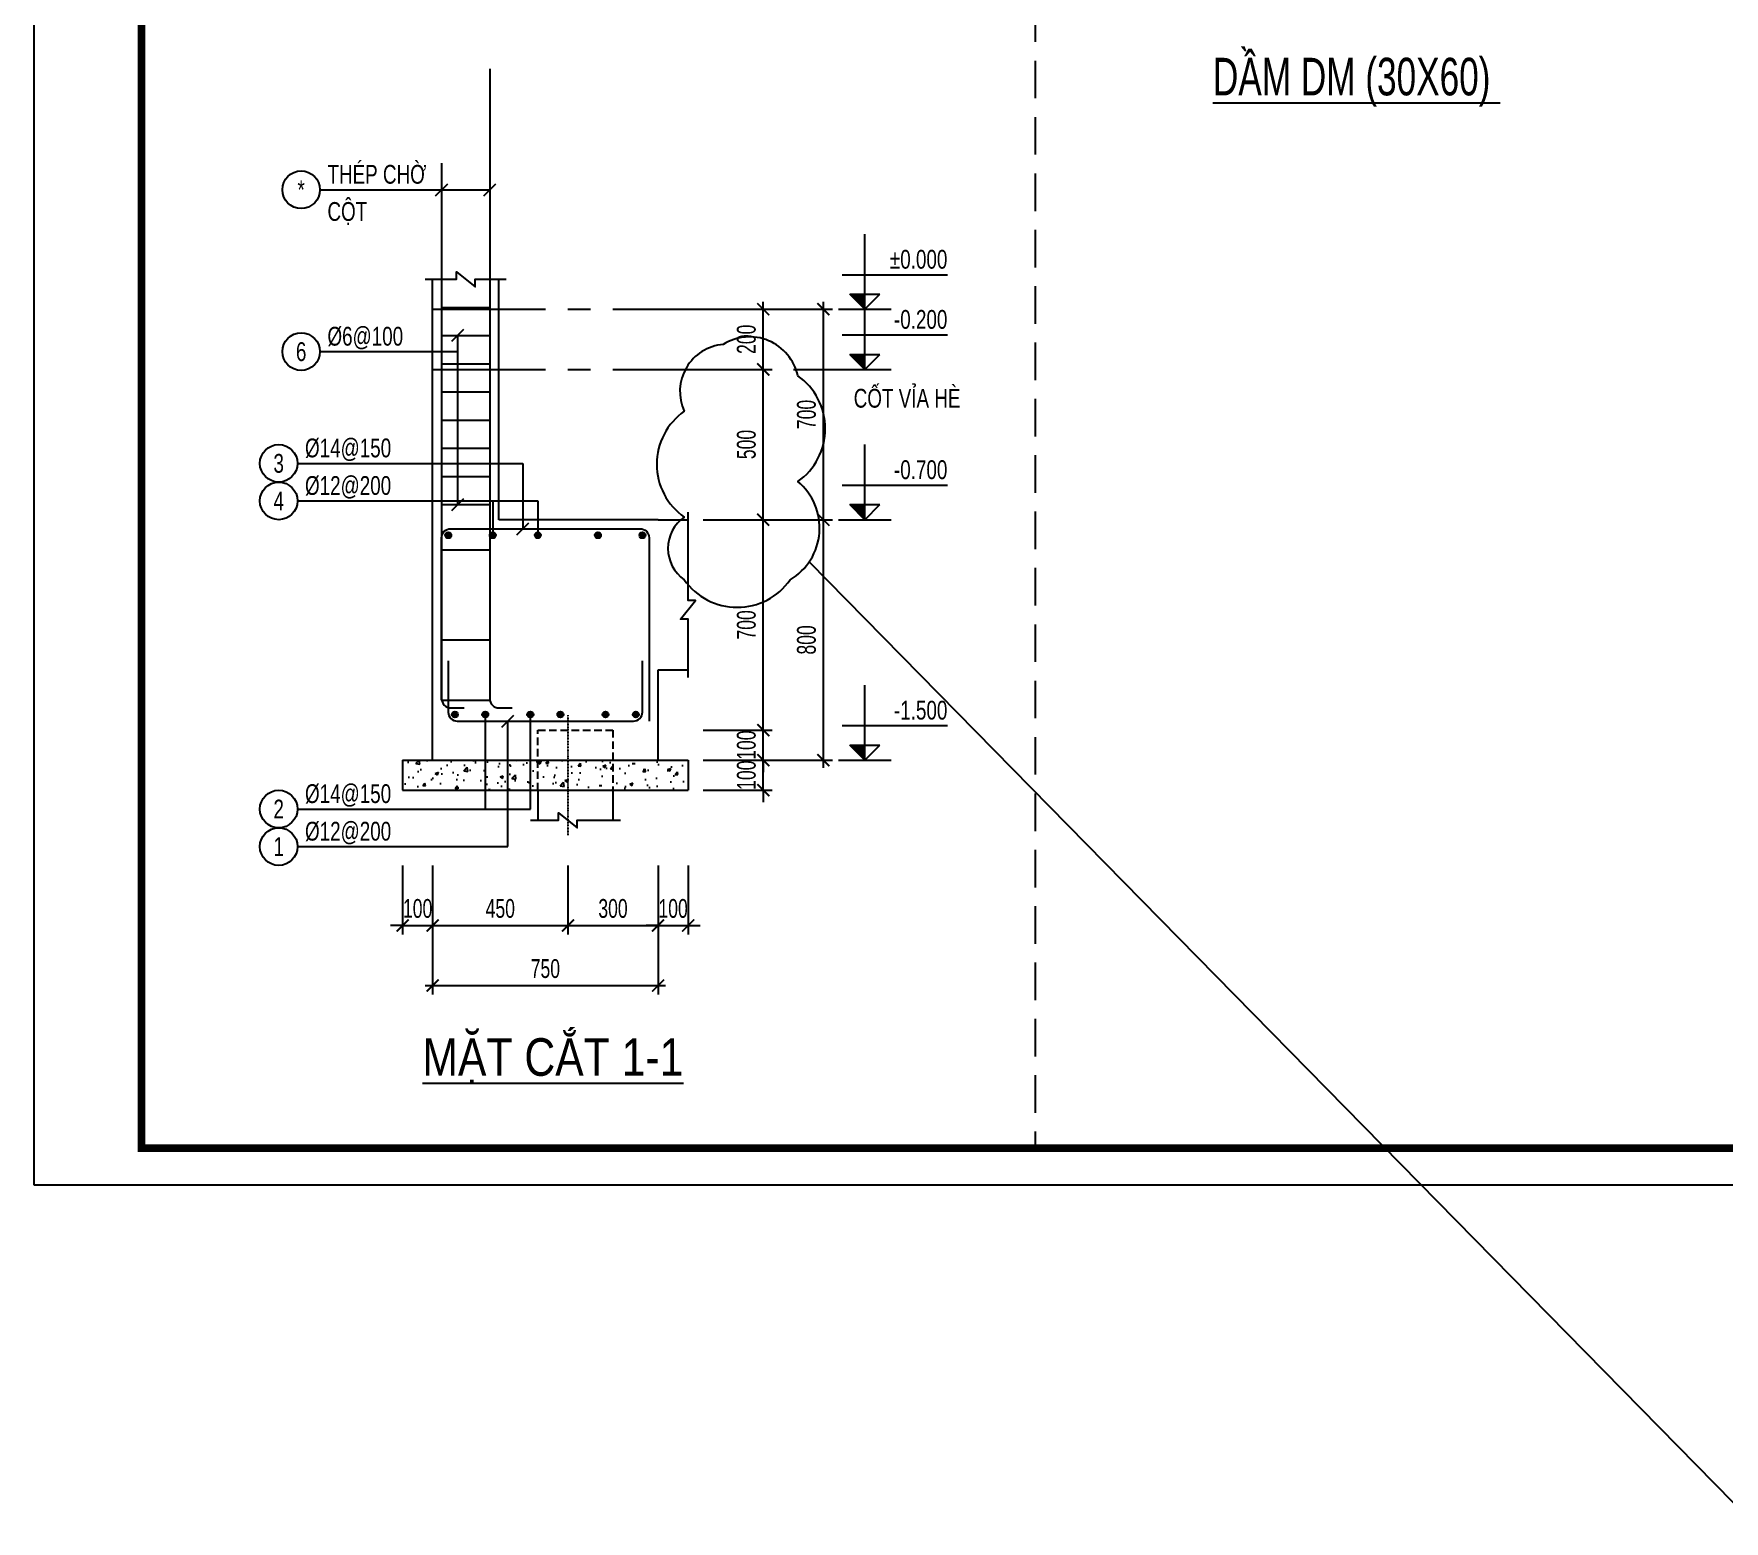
# Model space of a CAD drawing. Header units: millimetres. Extents: x -121190 to 167528, y -50070 to 22631.
# Drawn here: x 110911 to 116535, y 10448 to 15396 of the extents above; entities that cross this region are included whole.
import ezdxf
from ezdxf.enums import TextEntityAlignment as Align

# ---------------------------------------------------------------- set-up
doc = ezdxf.new("R2010")
doc.units = ezdxf.units.MM
doc.header["$MEASUREMENT"] = 0
doc.linetypes.add('CENTER', pattern=[2, 1.25, -0.25, 0.25, -0.25])
doc.linetypes.add('HIDDEN', pattern=[0.375, 0.25, -0.125])
doc.layers.get('DEFPOINTS').update_dxf_attribs({"color": 87})
for name, color, linetype in [('04.HIDDEN', 8, 'HIDDEN'), ('KCS_AXIS', 5, 'CENTER'), ('KCS_AXIS_SUB', 5, 'CENTER'), ('KCS_BORDER', 2, 'Continuous'), ('KCS_CHI', 8, 'Continuous'), ('KCS_DIM', 8, 'Continuous'), ('KCS_HATCH', 253, 'Continuous'), ('KCS_HIDDEN', 8, 'HIDDEN'), ('KCS_SNODE', 6, 'Continuous'), ('KCS_SOTHEP_CIRCLE', 1, 'Continuous'), ('KCS_SOTHEP_TEXT', 2, 'Continuous'), ('KCS_STEEL', 4, 'Continuous'), ('KCS_STIRRUP', 30, 'Continuous'), ('KCS_TEXT', 7, 'Continuous'), ('KCS_TEXT_TCK', 4, 'Continuous')]:
    doc.layers.add(name, color=color, linetype=linetype)
doc.layers.add('KHUNGTEN', color=7, linetype='Continuous', lineweight=20)
doc.layers.add('Xref khung ten  A3 TKCS$0$A-KY HIEU', color=34, linetype='Continuous', lineweight=20)
doc.styles.add('KCS_SMTEXT', font='3t-unicode.shx', dxfattribs={"width": 0.7})
doc.dimstyles.new('KCS_DIM25', dxfattribs={"dimscale": 25, "dimtxt": 2.5, "dimasz": 1.6, "dimexe": 1.2, "dimexo": 0, "dimgap": 1, "dimtad": 1, "dimdec": 0, "dimzin": 0, "dimdsep": 46, "dimtxsty": 'KCS_SMTEXT', "dimblk": 'ARCHTICK', "dimcen": 0, "dimdle": 1, "dimclrd": 256, "dimclre": 256, "dimclrt": 7, "dimadec": 0, "dimazin": 0, "dimtfac": 1, "dimtdec": 0, "dimtix": 1, "dimtmove": 2, "dimatfit": 3, "dimfxl": 1, "dimtolj": 1, "dimtzin": 0, "dimarcsym": 0})

# ---------------------------------------------------------------- blocks, each defined once
blk = doc.blocks.new('Xref khung ten  A3 TKCS')
at = {"layer": 'DEFPOINTS', "color": 125}
blk.add_lwpolyline([(-57730.37, -13938.76), (-57310.37, -13938.76), (-57310.37, -13641.76), (-57730.37, -13641.76)], close=True, dxfattribs=at)
at = {"layer": 'Xref khung ten  A3 TKCS$0$A-KY HIEU', "color": 0, "const_width": 1.02}
blk.add_lwpolyline([(-57716.02, -13933.85), (-57716.02, -13646.66), (-57315.38, -13646.66), (-57315.38, -13933.85)], close=True, dxfattribs=at)
blk = doc.blocks.new('KCS_SNODE')
at = {"layer": 'KCS_SNODE'}
blk.add_hatch(color=256, dxfattribs=at).paths.add_polyline_path([(10, 0, 1), (-10, 0, 1)])
blk.add_circle((0, 0), 10, dxfattribs=at)
blk = doc.blocks.new('_ArchTick')
at = {"color": 0, "linetype": 'ByBlock', "const_width": 0.15}
blk.add_lwpolyline([(-0.5, -0.5), (0.5, 0.5)], dxfattribs=at)
blk = doc.blocks.new('*D331')
at = {"layer": 'DEFPOINTS', "color": 0, "transparency": 16777216}
for p in [(112238, 12629.9), (112688, 12629.9), (112688, 12429.9)]:
    blk.add_point(p, dxfattribs=at)
at = {"layer": 'KCS_DIM', "lineweight": -2, "transparency": 16777216}
for p, q in [((112238, 12629.9), (112238, 12399.9)), ((112688, 12629.9), (112688, 12399.9)), ((112213, 12429.9), (112713, 12429.9))]:
    blk.add_line(p, q, dxfattribs=at)
at = {"layer": 'KCS_DIM', "lineweight": -2, "transparency": 16777216, "xscale": 40, "yscale": 40, "zscale": 40, "rotation": 180}
blk.add_blockref('_ArchTick', (112238, 12429.9), dxfattribs=at)
at = {"layer": 'KCS_DIM', "lineweight": -2, "transparency": 16777216, "xscale": 40, "yscale": 40, "zscale": 40}
blk.add_blockref('_ArchTick', (112688, 12429.9), dxfattribs=at)
at = {"layer": 'KCS_DIM', "color": 7, "transparency": 16777216, "insert": (112463, 12486.2), "char_height": 62.5, "attachment_point": 5, "style": 'KCS_SMTEXT'}
blk.add_mtext('\\A1;450', dxfattribs=at)
blk = doc.blocks.new('*D332')
at = {"layer": 'DEFPOINTS', "color": 0, "transparency": 16777216}
for p in [(112688, 12629.9), (112988, 12629.9), (112988, 12429.9)]:
    blk.add_point(p, dxfattribs=at)
at = {"layer": 'KCS_DIM', "lineweight": -2, "transparency": 16777216}
for p, q in [((112688, 12629.9), (112688, 12399.9)), ((112988, 12629.9), (112988, 12399.9)), ((112663, 12429.9), (113013, 12429.9))]:
    blk.add_line(p, q, dxfattribs=at)
at = {"layer": 'KCS_DIM', "lineweight": -2, "transparency": 16777216, "xscale": 40, "yscale": 40, "zscale": 40, "rotation": 180}
blk.add_blockref('_ArchTick', (112688, 12429.9), dxfattribs=at)
at = {"layer": 'KCS_DIM', "lineweight": -2, "transparency": 16777216, "xscale": 40, "yscale": 40, "zscale": 40}
blk.add_blockref('_ArchTick', (112988, 12429.9), dxfattribs=at)
at = {"layer": 'KCS_DIM', "color": 7, "transparency": 16777216, "insert": (112838, 12486.2), "char_height": 62.5, "attachment_point": 5, "style": 'KCS_SMTEXT'}
blk.add_mtext('\\A1;300', dxfattribs=at)
blk = doc.blocks.new('*D333')
at = {"layer": 'DEFPOINTS', "color": 0, "transparency": 16777216}
for p in [(112138, 12629.9), (112238, 12629.9), (112238, 12429.9)]:
    blk.add_point(p, dxfattribs=at)
at = {"layer": 'KCS_DIM', "lineweight": -2, "transparency": 16777216}
for p, q in [((112138, 12629.9), (112138, 12399.9)), ((112238, 12629.9), (112238, 12399.9)), ((112138, 12429.9), (112098, 12429.9)), ((112138, 12429.9), (112238, 12429.9)), ((112238, 12429.9), (112278, 12429.9))]:
    blk.add_line(p, q, dxfattribs=at)
at = {"layer": 'KCS_DIM', "lineweight": -2, "transparency": 16777216, "xscale": 40, "yscale": 40, "zscale": 40}
blk.add_blockref('_ArchTick', (112138, 12429.9), dxfattribs=at)
at = {"layer": 'KCS_DIM', "lineweight": -2, "transparency": 16777216, "xscale": 40, "yscale": 40, "zscale": 40, "rotation": 180}
blk.add_blockref('_ArchTick', (112238, 12429.9), dxfattribs=at)
at = {"layer": 'KCS_DIM', "color": 7, "transparency": 16777216, "insert": (112188, 12486.2), "char_height": 62.5, "attachment_point": 5, "style": 'KCS_SMTEXT'}
blk.add_mtext('\\A1;100', dxfattribs=at)
blk = doc.blocks.new('*D334')
at = {"layer": 'DEFPOINTS', "color": 0, "transparency": 16777216}
for p in [(112988, 12629.9), (113088, 12629.9), (113088, 12429.9)]:
    blk.add_point(p, dxfattribs=at)
at = {"layer": 'KCS_DIM', "lineweight": -2, "transparency": 16777216}
for p, q in [((112988, 12629.9), (112988, 12399.9)), ((113088, 12629.9), (113088, 12399.9)), ((112988, 12429.9), (112948, 12429.9)), ((112988, 12429.9), (113088, 12429.9)), ((113088, 12429.9), (113128, 12429.9))]:
    blk.add_line(p, q, dxfattribs=at)
at = {"layer": 'KCS_DIM', "lineweight": -2, "transparency": 16777216, "xscale": 40, "yscale": 40, "zscale": 40}
blk.add_blockref('_ArchTick', (112988, 12429.9), dxfattribs=at)
at = {"layer": 'KCS_DIM', "lineweight": -2, "transparency": 16777216, "xscale": 40, "yscale": 40, "zscale": 40, "rotation": 180}
blk.add_blockref('_ArchTick', (113088, 12429.9), dxfattribs=at)
at = {"layer": 'KCS_DIM', "color": 7, "transparency": 16777216, "insert": (113038, 12486.2), "char_height": 62.5, "attachment_point": 5, "style": 'KCS_SMTEXT'}
blk.add_mtext('\\A1;100', dxfattribs=at)
blk = doc.blocks.new('*D335')
at = {"layer": 'DEFPOINTS', "color": 0, "transparency": 16777216}
for p in [(112238, 12629.9), (112988, 12629.9), (112988, 12229.9)]:
    blk.add_point(p, dxfattribs=at)
at = {"layer": 'KCS_DIM', "lineweight": -2, "transparency": 16777216}
for p, q in [((112238, 12629.9), (112238, 12199.9)), ((112988, 12629.9), (112988, 12199.9)), ((112213, 12229.9), (113013, 12229.9))]:
    blk.add_line(p, q, dxfattribs=at)
at = {"layer": 'KCS_DIM', "lineweight": -2, "transparency": 16777216, "xscale": 40, "yscale": 40, "zscale": 40, "rotation": 180}
blk.add_blockref('_ArchTick', (112238, 12229.9), dxfattribs=at)
at = {"layer": 'KCS_DIM', "lineweight": -2, "transparency": 16777216, "xscale": 40, "yscale": 40, "zscale": 40}
blk.add_blockref('_ArchTick', (112988, 12229.9), dxfattribs=at)
at = {"layer": 'KCS_DIM', "color": 7, "transparency": 16777216, "insert": (112613, 12286.2), "char_height": 62.5, "attachment_point": 5, "style": 'KCS_SMTEXT'}
blk.add_mtext('\\A1;750', dxfattribs=at)
blk = doc.blocks.new('*D336')
at = {"layer": 'DEFPOINTS', "color": 0, "transparency": 16777216}
for p in [(113138, 12979.9), (113338, 12979.9), (113138, 12879.9)]:
    blk.add_point(p, dxfattribs=at)
at = {"layer": 'KCS_DIM', "lineweight": -2, "transparency": 16777216}
for p, q in [((113338, 12979.9), (113338, 13019.9)), ((113138, 12979.9), (113368, 12979.9)), ((113338, 12879.9), (113338, 12979.9)), ((113138, 12879.9), (113368, 12879.9)), ((113338, 12879.9), (113338, 12839.9))]:
    blk.add_line(p, q, dxfattribs=at)
at = {"layer": 'KCS_DIM', "lineweight": -2, "transparency": 16777216, "xscale": 40, "yscale": 40, "zscale": 40}
for p, rotation in [((113338, 12979.9), 270), ((113338, 12879.9), 90)]:
    blk.add_blockref('_ArchTick', p, dxfattribs=dict(at, rotation=rotation))
at = {"layer": 'KCS_DIM', "color": 7, "transparency": 16777216, "insert": (113281.8, 12929.9), "char_height": 62.5, "attachment_point": 5, "rotation": 90, "style": 'KCS_SMTEXT'}
blk.add_mtext('\\A1;100', dxfattribs=at)
blk = doc.blocks.new('*D337')
at = {"layer": 'DEFPOINTS', "color": 0, "transparency": 16777216}
for p in [(113138, 13079.9), (113338, 13079.9), (113138, 12979.9)]:
    blk.add_point(p, dxfattribs=at)
at = {"layer": 'KCS_DIM', "lineweight": -2, "transparency": 16777216}
for p, q in [((113338, 13079.9), (113338, 13119.9)), ((113138, 13079.9), (113368, 13079.9)), ((113338, 12979.9), (113338, 13079.9)), ((113138, 12979.9), (113368, 12979.9)), ((113338, 12979.9), (113338, 12939.9))]:
    blk.add_line(p, q, dxfattribs=at)
at = {"layer": 'KCS_DIM', "lineweight": -2, "transparency": 16777216, "xscale": 40, "yscale": 40, "zscale": 40}
for p, rotation in [((113338, 13079.9), 270), ((113338, 12979.9), 90)]:
    blk.add_blockref('_ArchTick', p, dxfattribs=dict(at, rotation=rotation))
at = {"layer": 'KCS_DIM', "color": 7, "transparency": 16777216, "insert": (113281.8, 13029.9), "char_height": 62.5, "attachment_point": 5, "rotation": 90, "style": 'KCS_SMTEXT'}
blk.add_mtext('\\A1;100', dxfattribs=at)
blk = doc.blocks.new('*D338')
at = {"layer": 'DEFPOINTS', "color": 0, "transparency": 16777216}
for p in [(113138, 13779.9), (113338, 13779.9), (113138, 13079.9)]:
    blk.add_point(p, dxfattribs=at)
at = {"layer": 'KCS_DIM', "lineweight": -2, "transparency": 16777216}
for p, q in [((113138, 13779.9), (113368, 13779.9)), ((113338, 13054.9), (113338, 13804.9)), ((113138, 13079.9), (113368, 13079.9))]:
    blk.add_line(p, q, dxfattribs=at)
at = {"layer": 'KCS_DIM', "lineweight": -2, "transparency": 16777216, "xscale": 40, "yscale": 40, "zscale": 40}
for p, rotation in [((113338, 13779.9), 90), ((113338, 13079.9), 270)]:
    blk.add_blockref('_ArchTick', p, dxfattribs=dict(at, rotation=rotation))
at = {"layer": 'KCS_DIM', "color": 7, "transparency": 16777216, "insert": (113281.8, 13429.9), "char_height": 62.5, "attachment_point": 5, "rotation": 90, "style": 'KCS_SMTEXT'}
blk.add_mtext('\\A1;700', dxfattribs=at)
blk = doc.blocks.new('*D339')
at = {"layer": 'DEFPOINTS', "color": 0, "transparency": 16777216}
for p in [(113138, 13779.9), (113538, 13779.9), (113138, 12979.9)]:
    blk.add_point(p, dxfattribs=at)
at = {"layer": 'KCS_DIM', "lineweight": -2, "transparency": 16777216}
for p, q in [((113138, 13779.9), (113568, 13779.9)), ((113538, 12954.9), (113538, 13804.9)), ((113138, 12979.9), (113568, 12979.9))]:
    blk.add_line(p, q, dxfattribs=at)
at = {"layer": 'KCS_DIM', "lineweight": -2, "transparency": 16777216, "xscale": 40, "yscale": 40, "zscale": 40}
for p, rotation in [((113538, 13779.9), 90), ((113538, 12979.9), 270)]:
    blk.add_blockref('_ArchTick', p, dxfattribs=dict(at, rotation=rotation))
at = {"layer": 'KCS_DIM', "color": 7, "transparency": 16777216, "insert": (113481.8, 13379.9), "char_height": 62.5, "attachment_point": 5, "rotation": 90, "style": 'KCS_SMTEXT'}
blk.add_mtext('\\A1;800', dxfattribs=at)
blk = doc.blocks.new('*D340')
at = {"layer": 'DEFPOINTS', "color": 0, "transparency": 16777216}
for p in [(113138, 14279.9), (113338, 14279.9), (113138, 13779.9)]:
    blk.add_point(p, dxfattribs=at)
at = {"layer": 'KCS_DIM', "lineweight": -2, "transparency": 16777216}
for p, q in [((113338, 13754.9), (113338, 14304.9)), ((113138, 14279.9), (113368, 14279.9)), ((113138, 13779.9), (113368, 13779.9))]:
    blk.add_line(p, q, dxfattribs=at)
at = {"layer": 'KCS_DIM', "lineweight": -2, "transparency": 16777216, "xscale": 40, "yscale": 40, "zscale": 40}
for p, rotation in [((113338, 14279.9), 90), ((113338, 13779.9), 270)]:
    blk.add_blockref('_ArchTick', p, dxfattribs=dict(at, rotation=rotation))
at = {"layer": 'KCS_DIM', "color": 7, "transparency": 16777216, "insert": (113281.8, 14029.9), "char_height": 62.5, "attachment_point": 5, "rotation": 90, "style": 'KCS_SMTEXT'}
blk.add_mtext('\\A1;500', dxfattribs=at)
blk = doc.blocks.new('*D341')
at = {"layer": 'DEFPOINTS', "color": 0, "transparency": 16777216}
for p in [(113138, 14479.9), (113538, 14479.9), (113138, 13779.9)]:
    blk.add_point(p, dxfattribs=at)
at = {"layer": 'KCS_DIM', "lineweight": -2, "transparency": 16777216}
for p, q in [((113138, 14479.9), (113568, 14479.9)), ((113538, 13754.9), (113538, 14504.9)), ((113138, 13779.9), (113568, 13779.9))]:
    blk.add_line(p, q, dxfattribs=at)
at = {"layer": 'KCS_DIM', "lineweight": -2, "transparency": 16777216, "xscale": 40, "yscale": 40, "zscale": 40}
for p, rotation in [((113538, 14479.9), 90), ((113538, 13779.9), 270)]:
    blk.add_blockref('_ArchTick', p, dxfattribs=dict(at, rotation=rotation))
at = {"layer": 'KCS_DIM', "color": 7, "transparency": 16777216, "insert": (113481.8, 14129.9), "char_height": 62.5, "attachment_point": 5, "rotation": 90, "style": 'KCS_SMTEXT'}
blk.add_mtext('\\A1;700', dxfattribs=at)
blk = doc.blocks.new('COS_CD')
at = {"layer": 'KCS_HATCH'}
blk.add_hatch(color=256, dxfattribs=at).paths.add_polyline_path([(37.5, 50), (87.5, 0), (87.5, 50)])
at = {"layer": 'KCS_CHI'}
for p, q in [((0, 0), (175, 0)), ((37.5, 50), (137.5, 50)), ((87.5, 0), (37.5, 50)), ((87.5, 0), (87.5, 50)), ((87.5, 0), (137.5, 50))]:
    blk.add_line(p, q, dxfattribs=at)
blk = doc.blocks.new('*D350')
at = {"layer": 'DEFPOINTS', "color": 0, "transparency": 16777216}
for p in [(113138, 14479.9), (113338, 14479.9), (113138, 14279.9)]:
    blk.add_point(p, dxfattribs=at)
at = {"layer": 'KCS_DIM', "lineweight": -2, "transparency": 16777216}
for p, q in [((113138, 14479.9), (113368, 14479.9)), ((113338, 14254.9), (113338, 14504.9)), ((113138, 14279.9), (113368, 14279.9))]:
    blk.add_line(p, q, dxfattribs=at)
at = {"layer": 'KCS_DIM', "lineweight": -2, "transparency": 16777216, "xscale": 40, "yscale": 40, "zscale": 40}
for p, rotation in [((113338, 14479.9), 90), ((113338, 14279.9), 270)]:
    blk.add_blockref('_ArchTick', p, dxfattribs=dict(at, rotation=rotation))
at = {"layer": 'KCS_DIM', "color": 7, "transparency": 16777216, "insert": (113281.8, 14379.9), "char_height": 62.5, "attachment_point": 5, "rotation": 90, "style": 'KCS_SMTEXT'}
blk.add_mtext('\\A1;200', dxfattribs=at)

msp = doc.modelspace()

# ---------------------------------------------------------------- hatches: boundary and pattern name
at = {"layer": 'KCS_HATCH'}
h = msp.add_hatch(dxfattribs=at)
h.set_pattern_fill('BTLOT', color=256, scale=15, style=0, pattern_type=2)
h.set_pattern_definition([(50, (13090.27, -23058.71), (107.58903, -9.41282), [11.25, -123.75]), (355, (13090.27, -23058.71), (-20.8127, 112.82882), [9, -99]), (100.45144, (13099.24, -23059.5), (86.77633, 103.416), [9.56103, -105.17132]), (46.1842, (13090.27, -23028.71), (160.0862, -24.8279), [16.875, -185.625]), (96.63564, (13103.61, -23030.78), (140.1993, 146.1178), [14.34155, -157.75706]), (351.18416, (13090.27, -23028.71), (140.1993, 146.1178), [13.5, -148.5]), (21, (13105.27, -23036.21), (89.53606, -60.39283), [11.25, -123.75]), (326, (13105.27, -23036.21), (36.4973, 108.77251), [9, -99]), (71.45144, (13112.74, -23041.25), (126.03336, 48.37967), [9.56103, -105.17132]), (37.5, (13090.274, -23058.712), (1.823978, 49.934078), [0, -97.8, 0, -100.5, 0, -99.375]), (7.5, (13090.274, -23058.71), (39.46043, 59.161757), [0, -57.3, 0, -95.55, 0, -37.875]), (327.5, (13056.824, -23058.712), (80.073365, -3.383231), [0, -37.5, 0, -117, 0, -155.25]), (317.5, (13041.824, -23058.71), (87.477925, 15.015747), [0, -48.75, 0, -77.7, 0, -110.25])])
h.paths.add_polyline_path([(112138, 12979.9), (113088, 12979.9), (113088, 12879.9), (112138, 12879.9)])

# ---------------------------------------------------------------- linework, layer by layer
at = {"layer": '04.HIDDEN', "ltscale": 500}
msp.add_line((114243.1, 18869.2), (114243.1, 11689.4), dxfattribs=at)
at = {"layer": 'DEFPOINTS', "color": 6}
msp.add_line((113491.1, 13640), (116625.6, 10448.3), dxfattribs=at)
msp.add_lwpolyline([(113075.2, 13580, 0.520567), (113427.2, 13580, 0.520567), (113452.7, 13906.6, 0.520567), (113452.7, 14258.6, 0.520567), (113204.8, 14362.9, 0.520567), (113075.2, 14140.5, 0.520567), (113075.2, 13788.4, 0.520567)], format="xyb", close=True, dxfattribs=at)
at = {"layer": 'KCS_AXIS', "ltscale": 300}
for p, q in [((112238, 14479.9), (113138, 14479.9)), ((112238, 14279.9), (113763, 14279.9))]:
    msp.add_line(p, q, dxfattribs=at)
at = {"layer": 'KCS_AXIS_SUB', "ltscale": 0.1}
msp.add_line((112688, 13129.9), (112688, 12729.9), dxfattribs=at)
at = {"layer": 'KCS_BORDER'}
for p, q in [((112238, 13779.9), (112238, 14579.9)), ((112458, 13779.9), (112458, 14579.9)), ((112238, 12979.9), (112238, 13779.9)), ((112988, 13779.9), (112458, 13779.9)), ((112988, 13779.9), (113088, 13779.9)), ((112988, 12979.9), (112988, 13279.9)), ((112988, 13279.9), (113088, 13279.9)), ((112138, 12979.9), (113088, 12979.9)), ((112138, 12979.9), (112138, 12879.9)), ((113088, 12979.9), (113088, 12879.9)), ((112138, 12879.9), (113088, 12879.9)), ((112588, 12879.9), (112588, 12779.9)), ((112838, 12879.9), (112838, 12779.9))]:
    msp.add_line(p, q, dxfattribs=at)
at = {"layer": 'KCS_BORDER', "color": 1}
for points in [[(112213, 14579.9), (112316.8, 14579.9), (112316.8, 14604.9), (112379.3, 14554.9), (112379.3, 14579.9), (112483, 14579.9)], [(113088, 13254.9), (113088, 13448.7), (113063, 13448.7), (113113, 13511.2), (113088, 13511.2), (113088, 13804.9)], [(112563, 12779.9), (112656.8, 12779.9), (112656.8, 12804.9), (112719.3, 12754.9), (112719.3, 12779.9), (112863, 12779.9)]]:
    msp.add_lwpolyline(points, dxfattribs=at)
at = {"layer": 'KCS_CHI'}
for p, q in [((111863, 14877.5), (112428, 14877.5)), ((113675.5, 14479.9), (113675.5, 14729.9)), ((113600.5, 14594.9), (113950.5, 14594.9)), ((113675.5, 14279.9), (113675.5, 14529.9)), ((112321.4, 13829.9), (112321.4, 14393.6)), ((113600.5, 14394.9), (113950.5, 14394.9)), ((111863, 14338.9), (112321.4, 14338.9)), ((113675.5, 13779.9), (113675.5, 14029.9)), ((111788.3, 13967.3), (112538.3, 13967.3)), ((112538.3, 13967.3), (112538.3, 13749.9)), ((113600.5, 13894.9), (113950.5, 13894.9)), ((111788.3, 13842.3), (112588.3, 13842.3)), ((112438.3, 13842.3), (112438.3, 13727.9)), ((112588.3, 13842.3), (112588.3, 13727.9)), ((113675.5, 12979.9), (113675.5, 13229.9)), ((112413.3, 12817.3), (112413.3, 13131.9)), ((112488.3, 12692.3), (112488.3, 13109.9)), ((112563.3, 12817.3), (112563.3, 13131.9)), ((113600.5, 13094.9), (113950.5, 13094.9)), ((111788.3, 12817.3), (112563.3, 12817.3)), ((111788.3, 12692.3), (112488.3, 12692.3))]:
    msp.add_line(p, q, dxfattribs=at)
at = {"layer": 'KCS_CHI', "color": 3}
for p, q in [((112248, 14857.5), (112288, 14897.5)), ((112408, 14857.5), (112448, 14897.5)), ((112301.4, 14373.6), (112341.4, 14413.6)), ((112301.4, 13809.9), (112341.4, 13849.9)), ((112518.3, 13729.9), (112558.3, 13769.9)), ((112468.3, 13089.9), (112508.3, 13129.9))]:
    msp.add_line(p, q, dxfattribs=at)
at = {"layer": 'KCS_HIDDEN', "ltscale": 100}
msp.add_lwpolyline([(112588, 12879.9), (112588, 13079.9), (112838, 13079.9), (112838, 12879.9)], dxfattribs=at)
at = {"layer": 'KCS_SOTHEP_CIRCLE', "color": 1}
for centre in [(111800.5, 14877.5), (111800.5, 14338.9), (111725.8, 13967.3), (111725.8, 13842.3), (111725.8, 12817.3), (111725.8, 12692.3)]:
    msp.add_circle(centre, 62.5, dxfattribs=at)
at = {"layer": 'KCS_STEEL'}
for points in [[(112428, 15279.9), (112428, 13183.9, 0.414214), (112458, 13153.9), (112503, 13153.9)], [(112268, 14966.2), (112268, 13183.9, 0.414214), (112298, 13153.9), (112343, 13153.9)], [(112268, 13179.9), (112268, 13719.9, -0.414214), (112298, 13749.9), (112928, 13749.9, -0.414214), (112958, 13719.9), (112958, 13109.9)], [(112290, 13309.9), (112290, 13139.9, 0.414214), (112320, 13109.9), (112906, 13109.9, 0.414214), (112936, 13139.9), (112936, 13309.9)]]:
    msp.add_lwpolyline(points, format="xyb", dxfattribs=at)
at = {"layer": 'KCS_STIRRUP'}
for p, q in [((112268, 14486.2), (112428, 14486.2)), ((112268, 14392.4), (112428, 14392.4)), ((112268, 14298.7), (112428, 14298.7)), ((112268, 14204.9), (112428, 14204.9)), ((112268, 14111.2), (112428, 14111.2)), ((112268, 14017.4), (112428, 14017.4)), ((112268, 13923.7), (112428, 13923.7)), ((112268, 13829.9), (112428, 13829.9)), ((112268, 13679.9), (112428, 13679.9)), ((112268, 13379.9), (112428, 13379.9)), ((112268, 13179.9), (112428, 13179.9))]:
    msp.add_line(p, q, dxfattribs=at)

# ---------------------------------------------------------------- block references
at = {"layer": 'KCS_CHI'}
for p in [(113588, 14479.9), (113588, 14279.9), (113588, 13779.9), (113588, 12979.9)]:
    msp.add_blockref('COS_CD', p, dxfattribs=at)
at = {"layer": 'KCS_STEEL'}
for p in [(112290, 13727.9), (112438, 13727.9), (112588, 13727.9), (112788, 13727.9), (112936, 13727.9), (112312, 13131.9), (112413, 13131.9), (112563, 13131.9), (112663, 13131.9), (112813, 13131.9), (112914, 13131.9)]:
    msp.add_blockref('KCS_SNODE', p, dxfattribs=at)
at = {"layer": 'KHUNGTEN', "xscale": 25, "yscale": 25, "zscale": 25}
msp.add_blockref('Xref khung ten  A3 TKCS', (1554170.2, 360035.7), dxfattribs=at)

# ---------------------------------------------------------------- texts
at = {"layer": 'KCS_SOTHEP_TEXT', "style": 'KCS_SMTEXT', "width": 0.75}
for s, p in [('*', (111800.5, 14877.5)), ('6', (111800.5, 14338.9)), ('3', (111725.8, 13967.3)), ('4', (111725.8, 13842.3)), ('2', (111725.8, 12817.3)), ('1', (111725.8, 12692.3))]:
    msp.add_text(s, height=62.5, dxfattribs=at).set_placement(p, align=Align.MIDDLE_CENTER)
at = {"layer": 'KCS_TEXT', "style": 'KCS_SMTEXT', "width": 0.75}
for s, p in [('THÉP CHỜ', (111888, 14897.5)), ('CỘT', (111888, 14773.9)), ('%%c6@100', (111888, 14358.9)), ('%%C14@150', (111813.3, 13987.3)), ('%%c12@200', (111813.3, 13862.3)), ('%%C14@150', (111813.3, 12837.3)), ('%%c12@200', (111813.3, 12712.3))]:
    msp.add_text(s, height=62.5, dxfattribs=at).set_placement(p)
for s, p in [('%%p0.000', (113950.5, 14614.9)), ('-0.200', (113950.5, 14414.9)), ('CỐT VỈA HÈ', (113994.1, 14152.6)), ('-0.700', (113950.5, 13914.9)), ('-1.500', (113950.5, 13114.9))]:
    msp.add_text(s, height=62.5, dxfattribs=at).set_placement(p, align=Align.RIGHT)
at = {"layer": 'KCS_TEXT', "color": 4, "style": 'KCS_SMTEXT', "width": 0.85}
msp.add_text('%%uMẶT CẮT 1-1', height=125, dxfattribs=at).set_placement((112638, 11929.9), align=Align.CENTER)
at = {"layer": 'KCS_TEXT_TCK', "style": 'KCS_SMTEXT', "width": 0.7}
msp.add_text('%%UDẦM DM (30X60) ', height=125, dxfattribs=at).set_placement((115311.9, 15191.4), align=Align.CENTER)

# ---------------------------------------------------------------- dimensions: what is measured, and where the dimension line sits
at = {"layer": 'KCS_DIM'}
for base, p1, p2, picture, middle in [((113538, 14479.9), (113138, 13779.9), (113138, 14479.9), '*D341', (113481.8, 14129.9)), ((113338, 14479.9), (113138, 14279.9), (113138, 14479.9), '*D350', (113281.8, 14379.9)), ((113338, 14279.9), (113138, 13779.9), (113138, 14279.9), '*D340', (113281.8, 14029.9)), ((113338, 13779.9), (113138, 13079.9), (113138, 13779.9), '*D338', (113281.8, 13429.9)), ((113538, 13779.9), (113138, 12979.9), (113138, 13779.9), '*D339', (113481.8, 13379.9)), ((113338, 13079.9), (113138, 12979.9), (113138, 13079.9), '*D337', (113281.8, 13029.9)), ((113338, 12979.9), (113138, 12879.9), (113138, 12979.9), '*D336', (113281.8, 12929.9))]:
    dim = msp.add_linear_dim(base=base, p1=p1, p2=p2, angle=90, dimstyle='KCS_DIM25', dxfattribs=at)
    dim.commit()
    dim.dimension.update_dxf_attribs({"geometry": picture, "text_midpoint": middle})
for base, p1, p2, picture, middle in [((112238, 12429.9), (112138, 12629.9), (112238, 12629.9), '*D333', (112188, 12486.2)), ((112688, 12429.9), (112238, 12629.9), (112688, 12629.9), '*D331', (112463, 12486.2)), ((112988, 12229.9), (112238, 12629.9), (112988, 12629.9), '*D335', (112613, 12286.2)), ((112988, 12429.9), (112688, 12629.9), (112988, 12629.9), '*D332', (112838, 12486.2)), ((113088, 12429.9), (112988, 12629.9), (113088, 12629.9), '*D334', (113038, 12486.2))]:
    dim = msp.add_linear_dim(base=base, p1=p1, p2=p2, dimstyle='KCS_DIM25', dxfattribs=at)
    dim.commit()
    dim.dimension.update_dxf_attribs({"geometry": picture, "text_midpoint": middle})

doc.saveas('drawing.dxf')
